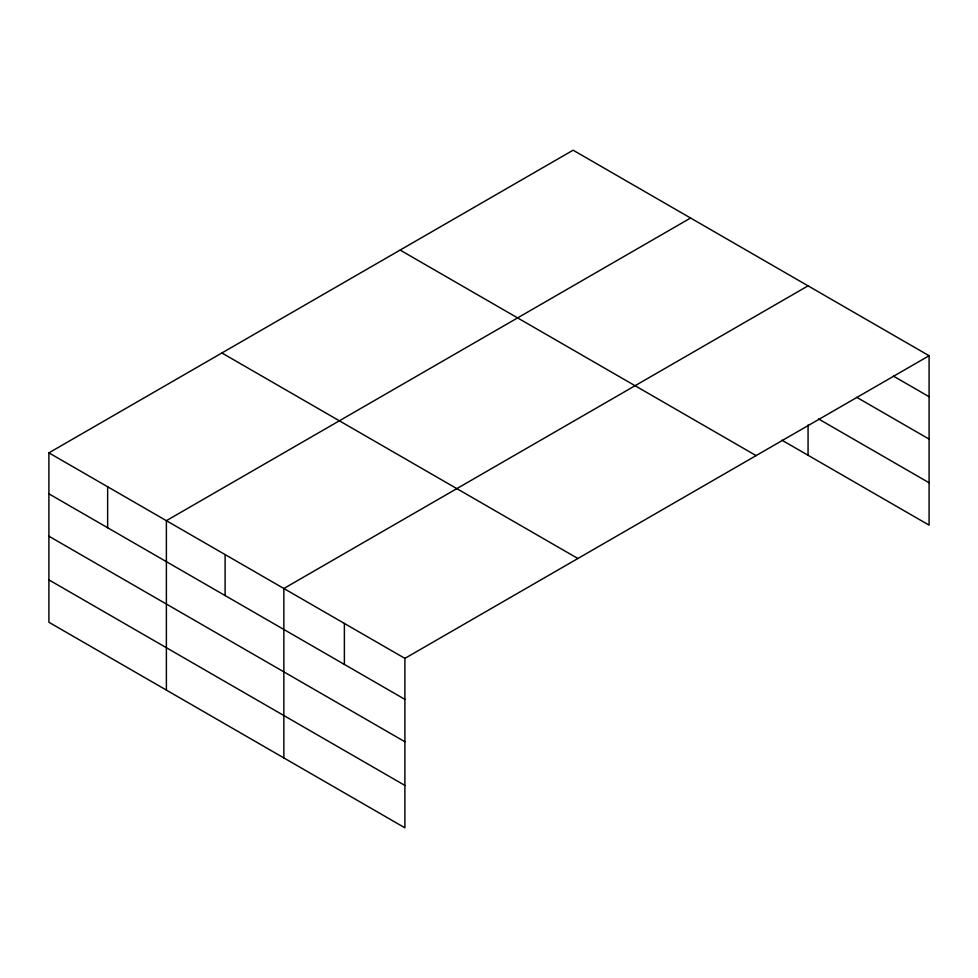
<?xml version="1.0" encoding="UTF-8"?>
<svg xmlns="http://www.w3.org/2000/svg" width="978" height="978" viewBox="0 0 978 978"><rect width="100%" height="100%" fill="white"/><g stroke="black" fill="none" stroke-linecap="round" stroke-linejoin="round"><path stroke-width="1.47" d="M48.9 452.851L404.892 658.377L404.892 827.804L48.9 622.265L48.9 452.851L573.108 150.196L929.1 355.735L929.1 525.149L781.96 440.198M690.59 218.021L166.382 520.675L166.382 690.089M808.06 285.845L283.852 588.499L283.852 757.926M404.892 658.377L929.1 355.735M893.574 376.2L929.1 396.713M856.74 397.325L929.1 439.098M818.586 418.963L929.1 482.765M400.124 250.075L756.116 455.601M221.884 352.972L577.876 558.499M48.9 493.829L404.892 699.356M48.9 536.213L404.892 741.74M48.9 579.881L404.892 785.42M808.06 425.002L808.06 455.271M344.378 623.438L344.378 664.417M225.111 554.587L225.111 595.565M107.641 486.763L107.641 527.741"/></g></svg>
